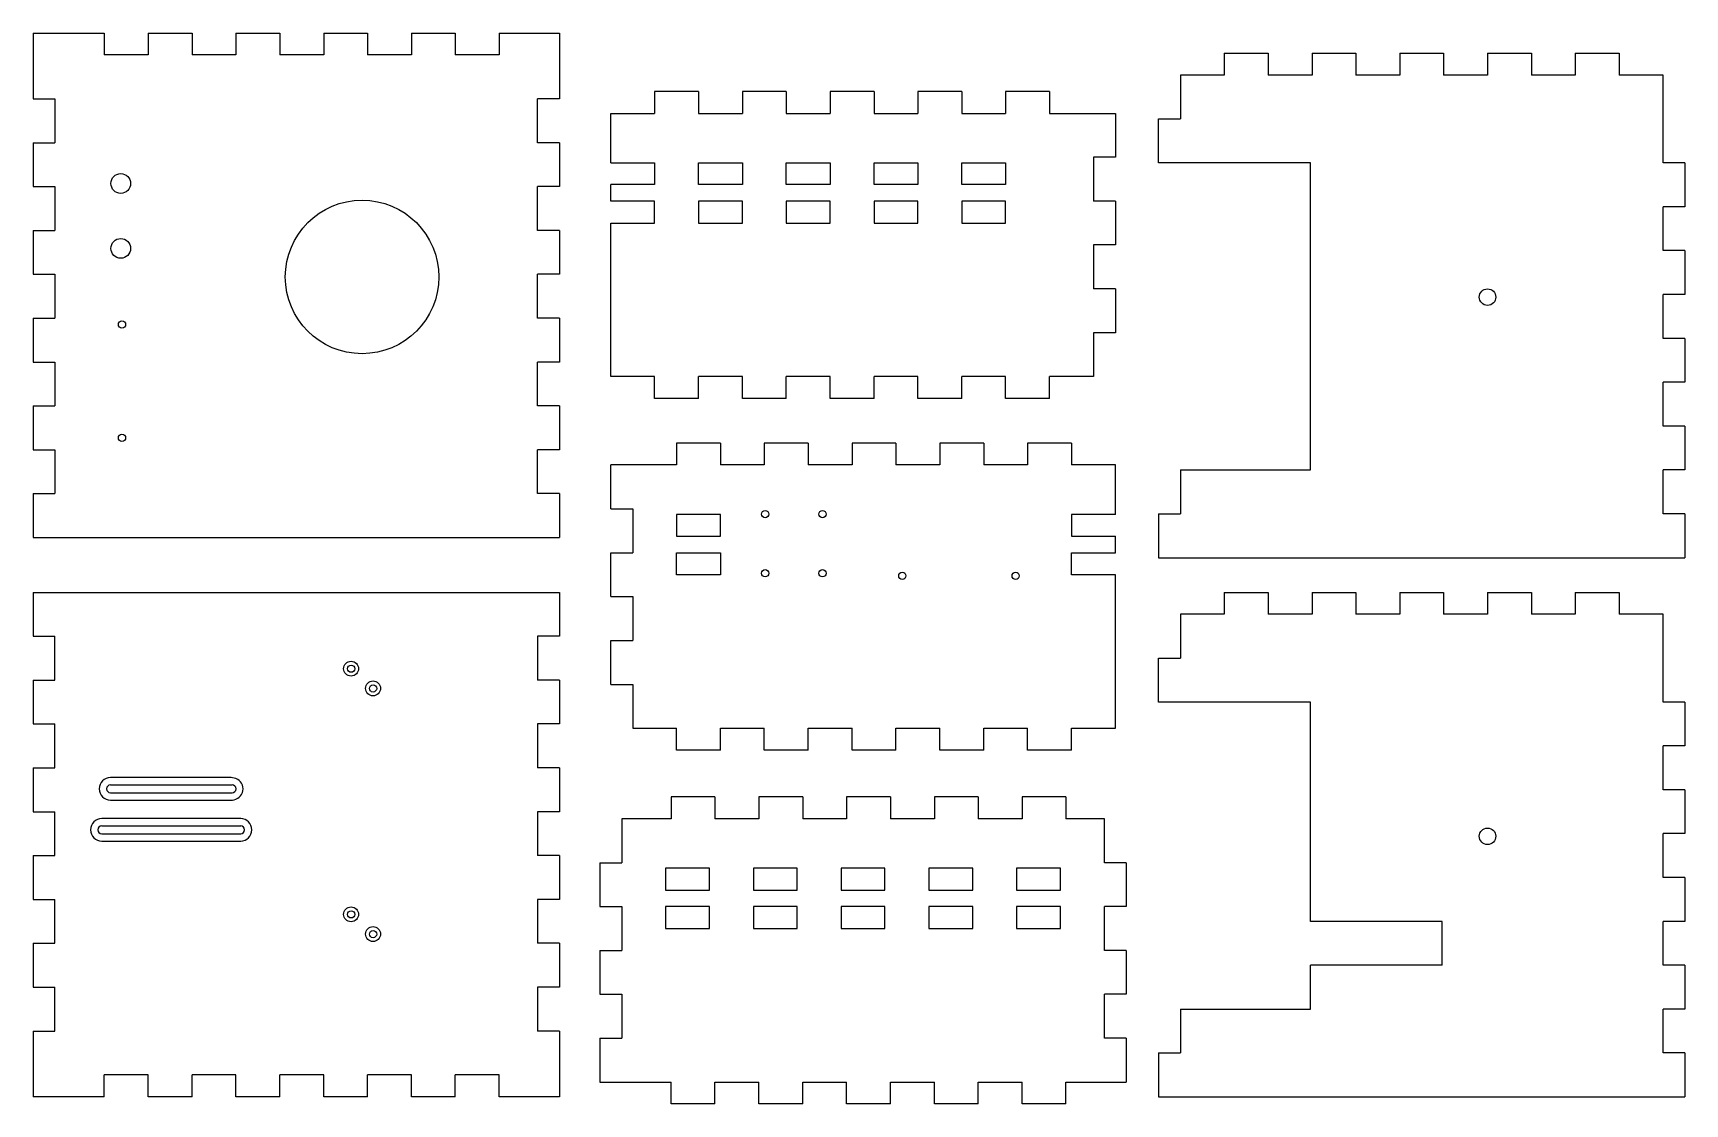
# Model space of a CAD drawing. Header units: inches. Extents: x 0.8 to 38.4, y 0.6 to 25.
import ezdxf

# ---------------------------------------------------------------- set-up
doc = ezdxf.new("R2010")
doc.units = ezdxf.units.IN
doc.header["$MEASUREMENT"] = 0

msp = doc.modelspace()

# ---------------------------------------------------------------- linework, layer by layer
at = {"color": 7, "linetype": 'Continuous', "lineweight": 25}
for p, q in [((0.756, 24.996), (0.756, 23.496)), ((0.756, 24.996), (2.381, 24.996)), ((2.381, 24.996), (2.381, 24.496)), ((3.381, 24.996), (3.381, 24.496)), ((3.381, 24.996), (4.381, 24.996)), ((4.381, 24.996), (4.381, 24.496)), ((5.381, 24.996), (5.381, 24.496)), ((5.381, 24.996), (6.381, 24.996)), ((6.381, 24.996), (6.381, 24.496)), ((7.381, 24.996), (7.381, 24.496)), ((7.381, 24.996), (8.381, 24.996)), ((8.381, 24.996), (8.381, 24.496)), ((9.381, 24.996), (9.381, 24.496)), ((9.381, 24.996), (10.381, 24.996)), ((10.381, 24.996), (10.381, 24.496)), ((11.381, 24.996), (11.381, 24.496)), ((11.381, 24.996), (12.756, 24.996)), ((12.756, 24.996), (12.756, 23.496)), ((3.381, 24.496), (2.381, 24.496)), ((5.381, 24.496), (4.381, 24.496)), ((7.381, 24.496), (6.381, 24.496)), ((9.381, 24.496), (8.381, 24.496)), ((11.381, 24.496), (10.381, 24.496)), ((27.907, 24.536), (27.907, 24.036)), ((27.907, 24.536), (28.907, 24.536)), ((28.907, 24.536), (28.907, 24.036)), ((29.907, 24.536), (29.907, 24.036)), ((29.907, 24.536), (30.907, 24.536)), ((30.907, 24.536), (30.907, 24.036)), ((31.907, 24.536), (31.907, 24.036)), ((31.907, 24.536), (32.907, 24.536)), ((32.907, 24.536), (32.907, 24.036)), ((33.907, 24.536), (33.907, 24.036)), ((33.907, 24.536), (34.907, 24.536)), ((34.907, 24.536), (34.907, 24.036)), ((35.907, 24.536), (35.907, 24.036)), ((35.907, 24.536), (36.907, 24.536)), ((36.907, 24.536), (36.907, 24.036)), ((27.907, 24.036), (26.907, 24.036)), ((26.907, 24.036), (26.907, 23.036)), ((29.907, 24.036), (28.907, 24.036)), ((31.907, 24.036), (30.907, 24.036)), ((33.907, 24.036), (32.907, 24.036)), ((35.907, 24.036), (34.907, 24.036)), ((37.907, 24.036), (36.907, 24.036)), ((37.907, 22.036), (37.907, 24.036)), ((0.756, 23.496), (1.256, 23.496)), ((1.256, 23.496), (1.256, 22.496)), ((12.756, 23.496), (12.256, 23.496)), ((12.256, 22.496), (12.256, 23.496)), ((14.924, 23.665), (14.924, 23.165)), ((15.924, 23.665), (14.924, 23.665)), ((15.924, 23.665), (15.924, 23.165)), ((16.924, 23.665), (16.924, 23.165)), ((17.924, 23.665), (16.924, 23.665)), ((17.924, 23.665), (17.924, 23.165)), ((18.924, 23.665), (18.924, 23.165)), ((19.924, 23.665), (18.924, 23.665)), ((19.924, 23.665), (19.924, 23.165)), ((20.924, 23.665), (20.924, 23.165)), ((21.924, 23.665), (20.924, 23.665)), ((21.924, 23.665), (21.924, 23.165)), ((22.924, 23.665), (22.924, 23.165)), ((23.924, 23.665), (22.924, 23.665)), ((23.924, 23.665), (23.924, 23.165)), ((13.924, 22.04), (13.924, 23.165)), ((13.924, 23.165), (14.924, 23.165)), ((15.924, 23.165), (16.924, 23.165)), ((17.924, 23.165), (18.924, 23.165)), ((19.924, 23.165), (20.924, 23.165)), ((21.924, 23.165), (22.924, 23.165)), ((23.924, 23.165), (25.424, 23.165)), ((25.424, 23.165), (25.424, 22.165)), ((26.407, 22.036), (26.407, 23.036)), ((26.407, 23.036), (26.907, 23.036)), ((0.756, 22.496), (0.756, 21.496)), ((0.756, 22.496), (1.256, 22.496)), ((12.756, 22.496), (12.256, 22.496)), ((12.756, 22.496), (12.756, 21.496)), ((13.924, 22.04), (14.924, 22.04)), ((14.924, 22.04), (14.924, 21.54)), ((15.924, 22.04), (16.924, 22.04)), ((15.924, 21.54), (15.924, 22.04)), ((16.924, 22.04), (16.924, 21.54)), ((17.924, 22.04), (18.924, 22.04)), ((17.924, 21.54), (17.924, 22.04)), ((18.924, 22.04), (18.924, 21.54)), ((19.924, 22.04), (20.924, 22.04)), ((19.924, 21.54), (19.924, 22.04)), ((20.924, 22.04), (20.924, 21.54)), ((21.924, 22.04), (22.924, 22.04)), ((21.924, 21.54), (21.924, 22.04)), ((22.924, 22.04), (22.924, 21.54)), ((25.424, 22.165), (24.924, 22.165)), ((24.924, 22.165), (24.924, 21.165)), ((29.874, 22.036), (26.407, 22.036)), ((29.874, 15.036), (29.874, 22.036)), ((38.407, 22.036), (37.907, 22.036)), ((38.407, 22.036), (38.407, 21.036)), ((0.756, 21.496), (1.256, 21.496)), ((1.256, 21.496), (1.256, 20.496)), ((12.756, 21.496), (12.256, 21.496)), ((12.256, 20.496), (12.256, 21.496)), ((13.924, 21.165), (13.924, 21.54)), ((14.924, 21.54), (13.924, 21.54)), ((16.924, 21.54), (15.924, 21.54)), ((18.924, 21.54), (17.924, 21.54)), ((20.924, 21.54), (19.924, 21.54)), ((22.924, 21.54), (21.924, 21.54)), ((14.924, 21.165), (13.924, 21.165)), ((14.924, 20.665), (14.924, 21.165)), ((16.924, 21.165), (15.924, 21.165)), ((15.924, 21.165), (15.924, 20.665)), ((16.924, 20.665), (16.924, 21.165)), ((18.924, 21.165), (17.924, 21.165)), ((17.924, 21.165), (17.924, 20.665)), ((18.924, 20.665), (18.924, 21.165)), ((20.924, 21.165), (19.924, 21.165)), ((19.924, 21.165), (19.924, 20.665)), ((20.924, 20.665), (20.924, 21.165)), ((22.924, 21.165), (21.924, 21.165)), ((21.924, 21.165), (21.924, 20.665)), ((22.924, 20.665), (22.924, 21.165)), ((25.424, 21.165), (24.924, 21.165)), ((25.424, 21.165), (25.424, 20.165)), ((38.407, 21.036), (37.907, 21.036)), ((37.907, 20.036), (37.907, 21.036)), ((0.756, 20.496), (0.756, 19.496)), ((0.756, 20.496), (1.256, 20.496)), ((12.756, 20.496), (12.256, 20.496)), ((12.756, 20.496), (12.756, 19.496)), ((13.924, 17.165), (13.924, 20.665)), ((13.924, 20.665), (14.924, 20.665)), ((15.924, 20.665), (16.924, 20.665)), ((17.924, 20.665), (18.924, 20.665)), ((19.924, 20.665), (20.924, 20.665)), ((21.924, 20.665), (22.924, 20.665)), ((25.424, 20.165), (24.924, 20.165)), ((24.924, 20.165), (24.924, 19.165)), ((38.407, 20.036), (37.907, 20.036)), ((38.407, 20.036), (38.407, 19.036)), ((0.756, 19.496), (1.256, 19.496)), ((1.256, 19.496), (1.256, 18.496)), ((12.756, 19.496), (12.256, 19.496)), ((12.256, 18.496), (12.256, 19.496)), ((25.424, 19.165), (24.924, 19.165)), ((25.424, 19.165), (25.424, 18.165)), ((38.407, 19.036), (37.907, 19.036)), ((37.907, 18.036), (37.907, 19.036)), ((0.756, 18.496), (0.756, 17.496)), ((0.756, 18.496), (1.256, 18.496)), ((12.756, 18.496), (12.256, 18.496)), ((12.756, 18.496), (12.756, 17.496)), ((25.424, 18.165), (24.924, 18.165)), ((24.924, 18.165), (24.924, 17.165)), ((38.407, 18.036), (37.907, 18.036)), ((38.407, 18.036), (38.407, 17.036)), ((0.756, 17.496), (1.256, 17.496)), ((1.256, 17.496), (1.256, 16.496)), ((12.756, 17.496), (12.256, 17.496)), ((12.256, 16.496), (12.256, 17.496)), ((14.924, 17.165), (13.924, 17.165)), ((14.924, 16.665), (14.924, 17.165)), ((16.924, 17.165), (15.924, 17.165)), ((15.924, 16.665), (15.924, 17.165)), ((16.924, 16.665), (16.924, 17.165)), ((18.924, 17.165), (17.924, 17.165)), ((17.924, 16.665), (17.924, 17.165)), ((18.924, 16.665), (18.924, 17.165)), ((20.924, 17.165), (19.924, 17.165)), ((19.924, 16.665), (19.924, 17.165)), ((20.924, 16.665), (20.924, 17.165)), ((22.924, 17.165), (21.924, 17.165)), ((21.924, 16.665), (21.924, 17.165)), ((22.924, 16.665), (22.924, 17.165)), ((24.924, 17.165), (23.924, 17.165)), ((23.924, 16.665), (23.924, 17.165)), ((38.407, 17.036), (37.907, 17.036)), ((37.907, 16.036), (37.907, 17.036)), ((15.924, 16.665), (14.924, 16.665)), ((17.924, 16.665), (16.924, 16.665)), ((19.924, 16.665), (18.924, 16.665)), ((21.924, 16.665), (20.924, 16.665)), ((23.924, 16.665), (22.924, 16.665)), ((0.756, 16.496), (0.756, 15.496)), ((0.756, 16.496), (1.256, 16.496)), ((12.756, 16.496), (12.256, 16.496)), ((12.756, 16.496), (12.756, 15.496)), ((38.407, 16.036), (37.907, 16.036)), ((38.407, 16.036), (38.407, 15.036)), ((0.756, 15.496), (1.256, 15.496)), ((1.256, 15.496), (1.256, 14.496)), ((12.756, 15.496), (12.256, 15.496)), ((12.256, 14.496), (12.256, 15.496)), ((15.424, 15.649), (15.424, 15.149)), ((16.424, 15.649), (15.424, 15.649)), ((16.424, 15.649), (16.424, 15.149)), ((17.424, 15.649), (17.424, 15.149)), ((18.424, 15.649), (17.424, 15.649)), ((18.424, 15.649), (18.424, 15.149)), ((19.424, 15.649), (19.424, 15.149)), ((20.424, 15.649), (19.424, 15.649)), ((20.424, 15.649), (20.424, 15.149)), ((21.424, 15.649), (21.424, 15.149)), ((22.424, 15.649), (21.424, 15.649)), ((22.424, 15.649), (22.424, 15.149)), ((23.424, 15.649), (23.424, 15.149)), ((24.424, 15.649), (23.424, 15.649)), ((24.424, 15.649), (24.424, 15.149)), ((13.924, 14.149), (13.924, 15.149)), ((15.424, 15.149), (13.924, 15.149)), ((17.424, 15.149), (16.424, 15.149)), ((19.424, 15.149), (18.424, 15.149)), ((21.424, 15.149), (20.424, 15.149)), ((23.424, 15.149), (22.424, 15.149)), ((25.424, 15.149), (24.424, 15.149)), ((25.424, 14.024), (25.424, 15.149)), ((26.907, 15.036), (29.874, 15.036)), ((26.907, 15.036), (26.907, 14.036)), ((38.407, 15.036), (37.907, 15.036)), ((37.907, 14.036), (37.907, 15.036)), ((0.756, 14.496), (0.756, 13.496)), ((0.756, 14.496), (1.256, 14.496)), ((12.756, 14.496), (12.256, 14.496)), ((12.756, 14.496), (12.756, 13.496)), ((13.924, 14.149), (14.424, 14.149)), ((14.424, 14.149), (14.424, 13.149)), ((15.424, 14.024), (15.424, 13.524)), ((16.424, 14.024), (15.424, 14.024)), ((16.424, 13.524), (16.424, 14.024)), ((25.424, 14.024), (24.424, 14.024)), ((24.424, 14.024), (24.424, 13.524)), ((26.407, 14.036), (26.407, 13.036)), ((26.407, 14.036), (26.907, 14.036)), ((38.407, 14.036), (37.907, 14.036)), ((38.407, 14.036), (38.407, 13.036)), ((0.756, 13.496), (12.756, 13.496)), ((15.424, 13.524), (16.424, 13.524)), ((24.424, 13.524), (25.424, 13.524)), ((25.424, 13.149), (25.424, 13.524)), ((13.924, 12.149), (13.924, 13.149)), ((13.924, 13.149), (14.424, 13.149)), ((15.424, 13.149), (16.424, 13.149)), ((15.424, 12.649), (15.424, 13.149)), ((16.424, 13.149), (16.424, 12.649)), ((24.424, 13.149), (25.424, 13.149)), ((24.424, 12.649), (24.424, 13.149)), ((26.407, 13.036), (38.407, 13.036)), ((16.424, 12.649), (15.424, 12.649)), ((25.424, 12.649), (24.424, 12.649)), ((25.424, 9.149), (25.424, 12.649)), ((0.756, 12.246), (0.756, 11.246)), ((0.756, 12.246), (12.756, 12.246)), ((12.756, 12.246), (12.756, 11.246)), ((13.924, 12.149), (14.424, 12.149)), ((14.424, 12.149), (14.424, 11.149)), ((27.907, 12.246), (27.907, 11.746)), ((27.907, 12.246), (28.907, 12.246)), ((28.907, 12.246), (28.907, 11.746)), ((29.907, 12.246), (29.907, 11.746)), ((29.907, 12.246), (30.907, 12.246)), ((30.907, 12.246), (30.907, 11.746)), ((31.907, 12.246), (31.907, 11.746)), ((31.907, 12.246), (32.907, 12.246)), ((32.907, 12.246), (32.907, 11.746)), ((33.907, 12.246), (33.907, 11.746)), ((33.907, 12.246), (34.907, 12.246)), ((34.907, 12.246), (34.907, 11.746)), ((35.907, 12.246), (35.907, 11.746)), ((35.907, 12.246), (36.907, 12.246)), ((36.907, 12.246), (36.907, 11.746)), ((27.907, 11.746), (26.907, 11.746)), ((26.907, 11.746), (26.907, 10.746)), ((29.907, 11.746), (28.907, 11.746)), ((31.907, 11.746), (30.907, 11.746)), ((33.907, 11.746), (32.907, 11.746)), ((35.907, 11.746), (34.907, 11.746)), ((37.907, 11.746), (36.907, 11.746)), ((37.907, 9.746), (37.907, 11.746)), ((0.756, 11.246), (1.256, 11.246)), ((1.256, 10.246), (1.256, 11.246)), ((12.756, 11.246), (12.256, 11.246)), ((12.256, 11.246), (12.256, 10.246)), ((13.924, 10.149), (13.924, 11.149)), ((13.924, 11.149), (14.424, 11.149)), ((26.407, 9.746), (26.407, 10.746)), ((26.407, 10.746), (26.907, 10.746)), ((0.756, 10.246), (0.756, 9.246)), ((0.756, 10.246), (1.256, 10.246)), ((12.756, 10.246), (12.256, 10.246)), ((12.756, 10.246), (12.756, 9.246)), ((13.924, 10.149), (14.424, 10.149)), ((14.424, 10.149), (14.424, 9.149)), ((29.874, 9.746), (26.407, 9.746)), ((29.874, 4.746), (29.874, 9.746)), ((38.407, 9.746), (37.907, 9.746)), ((38.407, 9.746), (38.407, 8.746)), ((0.756, 9.246), (1.256, 9.246)), ((1.256, 8.246), (1.256, 9.246)), ((12.756, 9.246), (12.256, 9.246)), ((12.256, 9.246), (12.256, 8.246)), ((14.424, 9.149), (15.424, 9.149)), ((15.424, 8.649), (15.424, 9.149)), ((16.424, 9.149), (17.424, 9.149)), ((16.424, 8.649), (16.424, 9.149)), ((17.424, 8.649), (17.424, 9.149)), ((18.424, 9.149), (19.424, 9.149)), ((18.424, 8.649), (18.424, 9.149)), ((19.424, 8.649), (19.424, 9.149)), ((20.424, 9.149), (21.424, 9.149)), ((20.424, 8.649), (20.424, 9.149)), ((21.424, 8.649), (21.424, 9.149)), ((22.424, 9.149), (23.424, 9.149)), ((22.424, 8.649), (22.424, 9.149)), ((23.424, 8.649), (23.424, 9.149)), ((24.424, 9.149), (25.424, 9.149)), ((24.424, 8.649), (24.424, 9.149)), ((38.407, 8.746), (37.907, 8.746)), ((37.907, 7.746), (37.907, 8.746)), ((16.424, 8.649), (15.424, 8.649)), ((18.424, 8.649), (17.424, 8.649)), ((20.424, 8.649), (19.424, 8.649)), ((22.424, 8.649), (21.424, 8.649)), ((24.424, 8.649), (23.424, 8.649)), ((0.756, 8.246), (0.756, 7.246)), ((0.756, 8.246), (1.256, 8.246)), ((5.269, 8.024), (2.522, 8.024)), ((12.756, 8.246), (12.256, 8.246)), ((12.756, 8.246), (12.756, 7.246)), ((2.522, 7.856), (5.294, 7.856)), ((2.522, 7.679), (5.294, 7.679)), ((15.299, 7.584), (15.299, 7.084)), ((16.299, 7.584), (15.299, 7.584)), ((16.299, 7.584), (16.299, 7.084)), ((17.299, 7.584), (17.299, 7.084)), ((18.299, 7.584), (17.299, 7.584)), ((18.299, 7.584), (18.299, 7.084)), ((19.299, 7.584), (19.299, 7.084)), ((20.299, 7.584), (19.299, 7.584)), ((20.299, 7.584), (20.299, 7.084)), ((21.299, 7.584), (21.299, 7.084)), ((22.299, 7.584), (21.299, 7.584)), ((22.299, 7.584), (22.299, 7.084)), ((23.299, 7.584), (23.299, 7.084)), ((24.299, 7.584), (23.299, 7.584)), ((24.299, 7.584), (24.299, 7.084)), ((38.407, 7.746), (37.907, 7.746)), ((38.407, 7.746), (38.407, 6.746)), ((0.756, 7.246), (1.256, 7.246)), ((1.256, 6.246), (1.256, 7.246)), ((2.522, 7.511), (5.269, 7.511)), ((12.756, 7.246), (12.256, 7.246)), ((12.256, 7.246), (12.256, 6.246)), ((5.489, 7.088), (2.322, 7.088)), ((2.322, 6.922), (5.489, 6.922)), ((15.299, 7.084), (14.174, 7.084)), ((14.174, 7.084), (14.174, 6.084)), ((17.299, 7.084), (16.299, 7.084)), ((19.299, 7.084), (18.299, 7.084)), ((21.299, 7.084), (20.299, 7.084)), ((23.299, 7.084), (22.299, 7.084)), ((25.174, 7.084), (24.299, 7.084)), ((25.174, 6.084), (25.174, 7.084)), ((2.322, 6.744), (5.489, 6.744)), ((2.322, 6.578), (5.489, 6.578)), ((38.407, 6.746), (37.907, 6.746)), ((37.907, 5.746), (37.907, 6.746)), ((0.756, 6.246), (0.756, 5.246)), ((0.756, 6.246), (1.256, 6.246)), ((12.756, 6.246), (12.256, 6.246)), ((12.756, 6.246), (12.756, 5.246)), ((13.674, 6.084), (13.674, 5.084)), ((13.674, 6.084), (14.174, 6.084)), ((25.674, 6.084), (25.174, 6.084)), ((25.674, 6.084), (25.674, 5.084)), ((16.174, 5.959), (15.174, 5.959)), ((15.174, 5.959), (15.174, 5.459)), ((16.174, 5.459), (16.174, 5.959)), ((18.174, 5.959), (17.174, 5.959)), ((17.174, 5.959), (17.174, 5.459)), ((18.174, 5.459), (18.174, 5.959)), ((20.174, 5.959), (19.174, 5.959)), ((19.174, 5.959), (19.174, 5.459)), ((20.174, 5.459), (20.174, 5.959)), ((22.174, 5.959), (21.174, 5.959)), ((21.174, 5.959), (21.174, 5.459)), ((22.174, 5.459), (22.174, 5.959)), ((24.174, 5.959), (23.174, 5.959)), ((23.174, 5.959), (23.174, 5.459)), ((24.174, 5.459), (24.174, 5.959)), ((38.407, 5.746), (37.907, 5.746)), ((38.407, 5.746), (38.407, 4.746)), ((15.174, 5.459), (16.174, 5.459)), ((17.174, 5.459), (18.174, 5.459)), ((19.174, 5.459), (20.174, 5.459)), ((21.174, 5.459), (22.174, 5.459)), ((23.174, 5.459), (24.174, 5.459)), ((0.756, 5.246), (1.256, 5.246)), ((1.256, 4.246), (1.256, 5.246)), ((12.756, 5.246), (12.256, 5.246)), ((12.256, 5.246), (12.256, 4.246)), ((13.674, 5.084), (14.174, 5.084)), ((14.174, 5.084), (14.174, 4.084)), ((15.174, 5.084), (15.174, 4.584)), ((16.174, 5.084), (15.174, 5.084)), ((16.174, 4.584), (16.174, 5.084)), ((17.174, 5.084), (17.174, 4.584)), ((18.174, 5.084), (17.174, 5.084)), ((18.174, 4.584), (18.174, 5.084)), ((19.174, 5.084), (19.174, 4.584)), ((20.174, 5.084), (19.174, 5.084)), ((20.174, 4.584), (20.174, 5.084)), ((21.174, 5.084), (21.174, 4.584)), ((22.174, 5.084), (21.174, 5.084)), ((22.174, 4.584), (22.174, 5.084)), ((23.174, 5.084), (23.174, 4.584)), ((24.174, 5.084), (23.174, 5.084)), ((24.174, 4.584), (24.174, 5.084)), ((25.674, 5.084), (25.174, 5.084)), ((25.174, 4.084), (25.174, 5.084)), ((15.174, 4.584), (16.174, 4.584)), ((17.174, 4.584), (18.174, 4.584)), ((19.174, 4.584), (20.174, 4.584)), ((21.174, 4.584), (22.174, 4.584)), ((23.174, 4.584), (24.174, 4.584)), ((32.874, 4.746), (29.874, 4.746)), ((32.874, 3.746), (32.874, 4.746)), ((38.407, 4.746), (37.907, 4.746)), ((37.907, 3.746), (37.907, 4.746)), ((0.756, 4.246), (0.756, 3.246)), ((0.756, 4.246), (1.256, 4.246)), ((12.756, 4.246), (12.256, 4.246)), ((12.756, 4.246), (12.756, 3.246)), ((13.674, 4.084), (13.674, 3.084)), ((13.674, 4.084), (14.174, 4.084)), ((25.674, 4.084), (25.174, 4.084)), ((25.674, 4.084), (25.674, 3.084)), ((32.874, 3.746), (29.874, 3.746)), ((29.874, 2.746), (29.874, 3.746)), ((38.407, 3.746), (37.907, 3.746)), ((38.407, 3.746), (38.407, 2.746)), ((0.756, 3.246), (1.256, 3.246)), ((1.256, 2.246), (1.256, 3.246)), ((12.756, 3.246), (12.256, 3.246)), ((12.256, 3.246), (12.256, 2.246)), ((13.674, 3.084), (14.174, 3.084)), ((14.174, 3.084), (14.174, 2.084)), ((25.674, 3.084), (25.174, 3.084)), ((25.174, 2.084), (25.174, 3.084)), ((26.907, 2.746), (29.874, 2.746)), ((26.907, 2.746), (26.907, 1.746)), ((38.407, 2.746), (37.907, 2.746)), ((37.907, 1.746), (37.907, 2.746)), ((0.756, 2.246), (1.256, 2.246)), ((0.756, 2.246), (0.756, 0.746)), ((12.756, 2.246), (12.256, 2.246)), ((12.756, 2.246), (12.756, 0.746)), ((13.674, 2.084), (13.674, 1.084)), ((13.674, 2.084), (14.174, 2.084)), ((25.674, 2.084), (25.174, 2.084)), ((25.674, 2.084), (25.674, 1.084)), ((26.407, 1.746), (26.407, 0.746)), ((26.407, 1.746), (26.907, 1.746)), ((38.407, 1.746), (37.907, 1.746)), ((38.407, 1.746), (38.407, 0.746)), ((3.381, 1.246), (2.381, 1.246)), ((2.381, 0.746), (2.381, 1.246)), ((3.381, 0.746), (3.381, 1.246)), ((5.381, 1.246), (4.381, 1.246)), ((4.381, 0.746), (4.381, 1.246)), ((5.381, 0.746), (5.381, 1.246)), ((7.381, 1.246), (6.381, 1.246)), ((6.381, 0.746), (6.381, 1.246)), ((7.381, 0.746), (7.381, 1.246)), ((9.381, 1.246), (8.381, 1.246)), ((8.381, 0.746), (8.381, 1.246)), ((9.381, 0.746), (9.381, 1.246)), ((11.381, 1.246), (10.381, 1.246)), ((10.381, 0.746), (10.381, 1.246)), ((11.381, 0.746), (11.381, 1.246)), ((13.674, 1.084), (15.299, 1.084)), ((15.299, 0.584), (15.299, 1.084)), ((16.299, 0.584), (16.299, 1.084)), ((16.299, 1.084), (17.299, 1.084)), ((17.299, 0.584), (17.299, 1.084)), ((18.299, 0.584), (18.299, 1.084)), ((18.299, 1.084), (19.299, 1.084)), ((19.299, 0.584), (19.299, 1.084)), ((20.299, 0.584), (20.299, 1.084)), ((20.299, 1.084), (21.299, 1.084)), ((21.299, 0.584), (21.299, 1.084)), ((22.299, 0.584), (22.299, 1.084)), ((22.299, 1.084), (23.299, 1.084)), ((23.299, 0.584), (23.299, 1.084)), ((24.299, 0.584), (24.299, 1.084)), ((24.299, 1.084), (25.674, 1.084)), ((2.381, 0.746), (0.756, 0.746)), ((4.381, 0.746), (3.381, 0.746)), ((6.381, 0.746), (5.381, 0.746)), ((8.381, 0.746), (7.381, 0.746)), ((10.381, 0.746), (9.381, 0.746)), ((12.756, 0.746), (11.381, 0.746)), ((16.299, 0.584), (15.299, 0.584)), ((18.299, 0.584), (17.299, 0.584)), ((20.299, 0.584), (19.299, 0.584)), ((22.299, 0.584), (21.299, 0.584)), ((24.299, 0.584), (23.299, 0.584)), ((26.407, 0.746), (38.407, 0.746))]:
    msp.add_line(p, q, dxfattribs=at)
for centre, radius in [((2.756, 21.566), 0.225), ((8.256, 19.436), 1.75), ((2.756, 20.086), 0.225), ((33.907, 18.976), 0.188), ((2.784, 18.351), 0.0827), ((2.784, 15.768), 0.0827), ((17.443, 14.03), 0.0827), ((18.749, 14.03), 0.0827), ((17.443, 12.681), 0.0827), ((18.749, 12.681), 0.0827), ((20.569, 12.622), 0.0827), ((23.152, 12.622), 0.0827), ((8.006, 10.506), 0.17), ((8.006, 10.506), 0.0827), ((8.506, 10.056), 0.17), ((8.506, 10.056), 0.0827), ((33.907, 6.686), 0.188), ((8.006, 4.906), 0.17), ((8.006, 4.906), 0.0827), ((8.506, 4.456), 0.17), ((8.506, 4.456), 0.0827)]:
    msp.add_circle(centre, radius, dxfattribs=at)
for centre, radius, start, end in [((2.522, 7.767), 0.257, 90, 270), ((5.269, 7.767), 0.257, 74.0032, 90), ((5.294, 7.767), 0.251, 280.374, 79.626), ((2.522, 7.767), 0.0886, 90, 270), ((5.294, 7.767), 0.0886, 270, 90), ((5.269, 7.767), 0.257, 270, 285.9968), ((2.322, 6.833), 0.255, 90, 270), ((2.322, 6.833), 0.0892, 90, 270), ((5.489, 6.833), 0.255, 270, 90), ((5.489, 6.833), 0.0892, 270, 90)]:
    msp.add_arc(centre, radius, start, end, dxfattribs=at)

doc.saveas('drawing.dxf')
